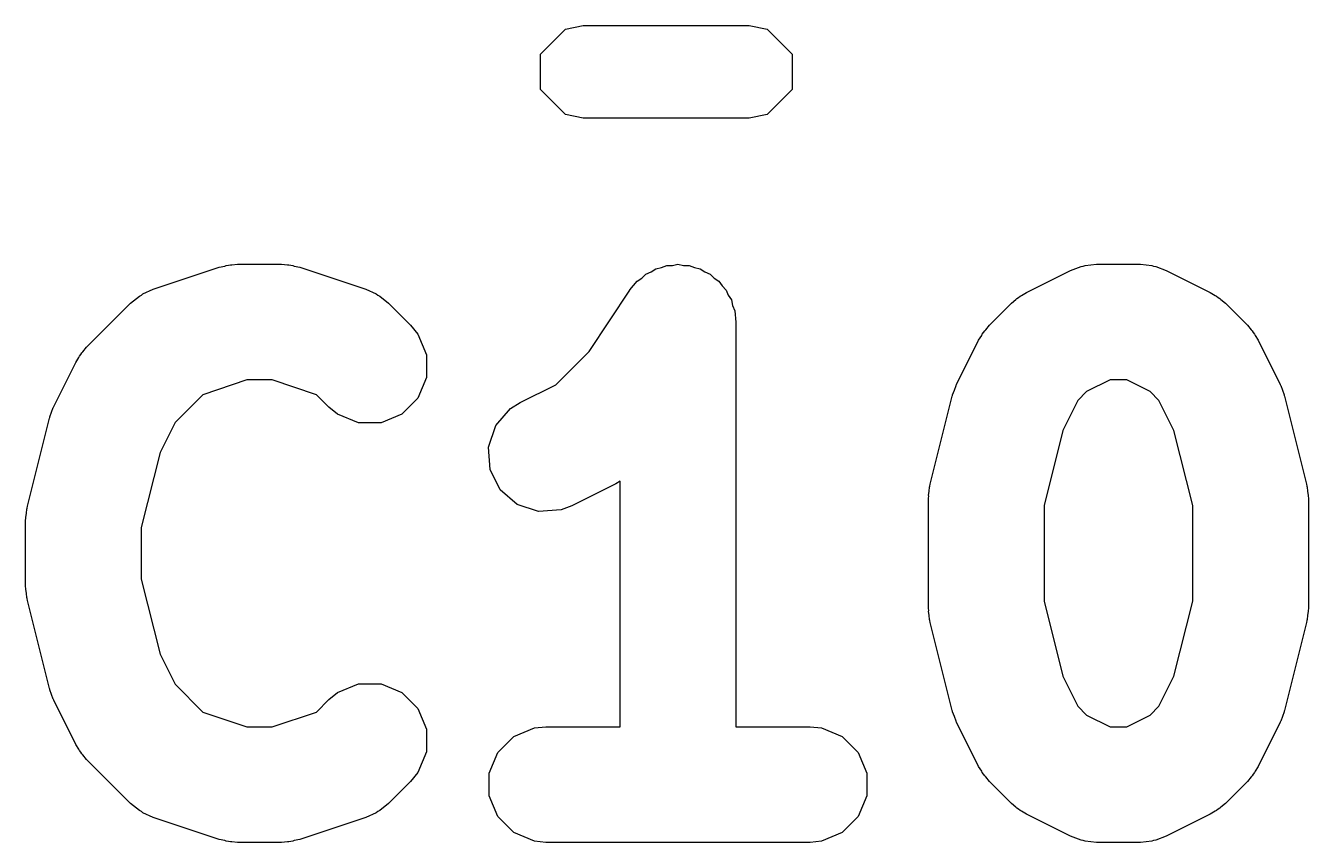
# Model space of a CAD drawing. Extents: x 53 to 255, y -141 to -27.
# Drawn here: x 120.713 to 122.377, y -115.233 to -114.174 of the extents above; entities that cross this region are included whole.
import ezdxf

# ---------------------------------------------------------------- set-up
doc = ezdxf.new("R2010")
doc.units = 0
doc.layers.add('BLACK', color=7, linetype='CONTINUOUS')

msp = doc.modelspace()

# ---------------------------------------------------------------- linework, layer by layer
at = {"layer": 'BLACK', "linetype": 'CONTINUOUS'}
for p, q in [((121.38097, -114.210605), (121.413442, -114.178133)), ((121.413442, -114.178133), (121.436403, -114.173566)), ((121.436403, -114.173566), (121.652075, -114.173566)), ((121.652075, -114.173566), (121.675036, -114.178133)), ((121.675036, -114.178133), (121.707508, -114.210605)), ((121.38097, -114.256527), (121.38097, -114.210605)), ((121.707508, -114.210605), (121.707508, -114.256527)), ((121.413442, -114.288999), (121.38097, -114.256527)), ((121.707508, -114.256527), (121.675036, -114.288999)), ((121.436403, -114.293566), (121.413442, -114.288999)), ((121.652075, -114.293566), (121.436403, -114.293566)), ((121.675036, -114.288999), (121.652075, -114.293566)), ((120.964426, -114.487102), (120.971679, -114.485452)), ((120.971679, -114.485452), (120.973511, -114.484694)), ((120.973511, -114.484694), (120.976165, -114.484432)), ((120.976165, -114.484432), (120.978763, -114.483842)), ((120.978763, -114.483842), (120.980737, -114.483982)), ((120.980737, -114.483982), (120.988143, -114.483253)), ((120.988143, -114.483253), (121.045286, -114.483253)), ((121.045286, -114.483253), (121.052691, -114.483982)), ((121.052691, -114.483982), (121.054666, -114.483842)), ((121.054666, -114.483842), (121.057263, -114.484432)), ((121.057263, -114.484432), (121.059918, -114.484694)), ((121.059918, -114.484694), (121.061749, -114.485452)), ((121.061749, -114.485452), (121.069003, -114.487102)), ((121.538079, -114.487535), (121.54494, -114.484694)), ((121.54494, -114.484694), (121.552289, -114.484694)), ((121.552289, -114.484694), (121.559494, -114.483253)), ((121.559494, -114.483253), (121.566778, -114.484694)), ((121.566778, -114.484694), (121.574204, -114.484694)), ((121.574204, -114.484694), (121.580992, -114.487505)), ((122.068888, -114.491171), (122.08262, -114.485916)), ((122.08262, -114.485916), (122.085307, -114.485725)), ((122.085307, -114.485725), (122.087797, -114.484694)), ((122.087797, -114.484694), (122.102429, -114.483253)), ((122.102429, -114.483253), (122.159572, -114.483253)), ((122.159572, -114.483253), (122.174204, -114.484694)), ((122.174204, -114.484694), (122.176693, -114.485725)), ((122.176693, -114.485725), (122.179381, -114.485916)), ((122.179381, -114.485916), (122.193113, -114.491171)), ((120.878712, -114.515673), (120.964426, -114.487102)), ((121.069003, -114.487102), (121.154716, -114.515673)), ((121.506484, -114.505275), (121.512653, -114.501143)), ((121.512653, -114.501143), (121.517904, -114.495893)), ((121.517904, -114.495893), (121.524693, -114.49308)), ((121.524693, -114.49308), (121.530799, -114.488992)), ((121.530799, -114.488992), (121.538079, -114.487535)), ((121.580992, -114.487505), (121.588201, -114.488932)), ((121.588201, -114.488932), (121.59438, -114.493051)), ((121.59438, -114.493051), (121.60124, -114.495893)), ((121.60124, -114.495893), (121.606433, -114.501086)), ((121.606433, -114.501086), (121.61255, -114.505164)), ((122.011746, -114.519742), (122.068888, -114.491171)), ((122.193113, -114.491171), (122.250256, -114.519742)), ((120.865287, -114.521667), (120.878712, -114.515673)), ((121.154716, -114.515673), (121.168142, -114.521667)), ((121.444143, -114.596186), (121.497169, -114.51665)), ((121.497169, -114.51665), (121.497201, -114.51661)), ((121.497201, -114.51661), (121.497212, -114.516585)), ((121.497212, -114.516585), (121.497268, -114.516528)), ((121.497268, -114.516528), (121.506484, -114.505275)), ((121.61255, -114.505164), (121.616683, -114.511336)), ((121.616683, -114.511336), (121.621932, -114.516585)), ((121.621932, -114.516585), (121.624743, -114.523372)), ((120.792253, -114.590934), (120.849396, -114.533791)), ((120.849396, -114.533791), (120.860761, -114.524464)), ((120.860761, -114.524464), (120.863251, -114.523432)), ((120.863251, -114.523432), (120.865287, -114.521667)), ((121.168142, -114.521667), (121.170177, -114.523432)), ((121.170177, -114.523432), (121.172668, -114.524464)), ((121.172668, -114.524464), (121.184033, -114.533791)), ((121.184033, -114.533791), (121.212605, -114.562363)), ((121.624743, -114.523372), (121.628833, -114.529479)), ((121.628833, -114.529479), (121.630289, -114.53676)), ((121.963682, -114.562363), (121.992254, -114.533791)), ((121.992254, -114.533791), (121.998004, -114.52907)), ((121.998004, -114.52907), (121.999303, -114.527574)), ((121.999303, -114.527574), (122.001557, -114.526154)), ((122.001557, -114.526154), (122.003619, -114.524463)), ((122.003619, -114.524463), (122.005451, -114.523704)), ((122.005451, -114.523704), (122.011746, -114.519742)), ((122.250256, -114.519742), (122.256555, -114.523706)), ((122.256555, -114.523706), (122.258383, -114.524464)), ((122.258383, -114.524464), (122.260439, -114.526152)), ((122.260439, -114.526152), (122.262699, -114.527574)), ((122.262699, -114.527574), (122.263998, -114.529072)), ((122.263998, -114.529072), (122.269748, -114.533791)), ((122.269748, -114.533791), (122.29832, -114.562363)), ((121.630289, -114.53676), (121.633131, -114.543621)), ((121.633131, -114.543621), (121.634556, -114.558097)), ((121.212605, -114.562363), (121.221933, -114.573728)), ((121.634556, -114.558097), (121.634572, -114.558174)), ((121.634572, -114.558174), (121.634566, -114.5582)), ((121.634566, -114.5582), (121.634572, -114.558253)), ((121.634572, -114.558253), (121.634572, -115.083253)), ((121.956043, -114.571671), (121.957465, -114.569412)), ((121.957465, -114.569412), (121.958963, -114.568112)), ((121.958963, -114.568112), (121.963682, -114.562363)), ((122.29832, -114.562363), (122.303042, -114.568116)), ((122.303042, -114.568116), (122.304537, -114.569413)), ((122.304537, -114.569413), (122.305954, -114.571664)), ((121.221933, -114.573728), (121.233131, -114.600765)), ((121.921062, -114.638998), (121.949633, -114.581855)), ((121.949633, -114.581855), (121.953597, -114.575555)), ((121.953597, -114.575555), (121.954355, -114.573728)), ((121.954355, -114.573728), (121.956043, -114.571671)), ((122.305954, -114.571664), (122.307648, -114.573728)), ((122.307648, -114.573728), (122.308407, -114.575561)), ((122.308407, -114.575561), (122.312369, -114.581855)), ((122.312369, -114.581855), (122.34094, -114.638999)), ((120.782168, -114.604126), (120.782926, -114.602299)), ((120.782926, -114.602299), (120.784614, -114.600242)), ((120.784614, -114.600242), (120.786036, -114.597983)), ((120.786036, -114.597983), (120.787534, -114.596683)), ((120.787534, -114.596683), (120.792253, -114.590934)), ((121.233131, -114.600765), (121.233131, -114.630028)), ((121.400859, -114.63947), (121.444143, -114.596186)), ((120.749633, -114.667569), (120.778204, -114.610426)), ((120.778204, -114.610426), (120.782168, -114.604126)), ((121.000312, -114.633253), (120.942943, -114.652376)), ((121.033116, -114.633253), (121.000312, -114.633253)), ((121.090486, -114.652376), (121.033116, -114.633253)), ((121.233131, -114.630028), (121.221933, -114.657064)), ((122.120134, -114.633253), (122.089714, -114.648463)), ((122.141868, -114.633253), (122.120134, -114.633253)), ((122.172287, -114.648462), (122.141868, -114.633253)), ((120.942943, -114.652376), (120.906924, -114.688394)), ((121.106539, -114.668429), (121.090486, -114.652376)), ((121.354602, -114.6626), (121.400859, -114.63947)), ((121.915807, -114.65273), (121.918134, -114.646648)), ((121.918134, -114.646648), (121.92033, -114.640503)), ((121.92033, -114.640503), (121.920652, -114.640067)), ((121.920652, -114.640067), (121.921062, -114.638998)), ((122.089714, -114.648463), (122.078353, -114.659823)), ((122.183647, -114.659822), (122.172287, -114.648462)), ((122.34094, -114.638999), (122.341348, -114.640066)), ((122.341348, -114.640066), (122.341672, -114.640503)), ((122.341672, -114.640503), (122.343873, -114.646663)), ((122.343873, -114.646663), (122.346195, -114.652731)), ((120.746705, -114.675219), (120.748901, -114.669074)), ((120.748901, -114.669074), (120.749223, -114.668638)), ((120.749223, -114.668638), (120.749633, -114.667569)), ((121.117904, -114.677757), (121.106539, -114.668429)), ((121.221933, -114.657064), (121.20124, -114.677757)), ((121.342159, -114.670433), (121.354602, -114.6626)), ((121.886811, -114.768633), (121.915383, -114.654349)), ((121.915383, -114.654349), (121.915768, -114.653269)), ((121.915768, -114.653269), (121.915807, -114.65273)), ((122.078353, -114.659823), (122.058907, -114.698717)), ((122.203093, -114.698714), (122.183647, -114.659822)), ((122.346195, -114.652731), (122.346233, -114.653269)), ((122.346233, -114.653269), (122.346619, -114.654349)), ((122.346619, -114.654349), (122.37519, -114.768634)), ((120.715382, -114.797206), (120.743954, -114.68292)), ((120.743954, -114.68292), (120.744339, -114.68184)), ((120.744339, -114.68184), (120.744378, -114.681301)), ((120.744378, -114.681301), (120.746705, -114.675219)), ((121.144941, -114.688955), (121.117904, -114.677757)), ((121.20124, -114.677757), (121.174204, -114.688955)), ((121.322986, -114.69254), (121.342159, -114.670433)), ((120.906924, -114.688394), (120.88748, -114.727284)), ((121.174204, -114.688955), (121.144941, -114.688955)), ((121.313732, -114.720302), (121.322986, -114.69254)), ((122.058907, -114.698717), (122.034572, -114.796058)), ((122.227429, -114.796057), (122.203093, -114.698714)), ((120.88748, -114.727284), (120.863143, -114.82463)), ((121.315806, -114.749492), (121.313732, -114.720302)), ((121.328894, -114.775666), (121.315806, -114.749492)), ((121.478827, -114.768192), (121.421684, -114.796764)), ((121.484572, -114.764575), (121.478827, -114.768192)), ((121.484572, -115.083253), (121.484572, -114.764575)), ((121.886435, -114.771171), (121.886811, -114.768633)), ((122.37519, -114.768634), (122.375565, -114.77117)), ((121.351001, -114.794839), (121.328894, -114.775666)), ((121.884572, -114.786824), (121.884823, -114.78427)), ((121.884661, -114.783178), (121.88547, -114.777703)), ((121.884823, -114.78427), (121.884661, -114.783178)), ((121.88547, -114.777703), (121.886013, -114.772192)), ((121.886013, -114.772192), (121.886435, -114.771171)), ((122.375565, -114.77117), (122.375988, -114.772192)), ((122.375988, -114.772192), (122.37653, -114.777704)), ((122.37653, -114.777704), (122.37734, -114.783178)), ((122.37734, -114.783178), (122.377177, -114.78427)), ((122.377177, -114.78427), (122.377429, -114.786824)), ((120.714041, -114.806276), (120.714584, -114.800764)), ((120.714584, -114.800764), (120.715006, -114.799742)), ((120.715006, -114.799742), (120.715382, -114.797206)), ((121.378763, -114.804093), (121.351001, -114.794839)), ((121.407953, -114.802019), (121.378763, -114.804093)), ((121.421684, -114.796764), (121.407953, -114.802019)), ((121.884572, -114.929682), (121.884572, -114.786824)), ((122.034572, -114.796058), (122.034572, -114.920447)), ((122.227429, -114.920448), (122.227429, -114.796057)), ((122.377429, -114.786824), (122.377429, -114.929682)), ((120.713143, -114.815396), (120.713394, -114.812842)), ((120.713143, -114.90111), (120.713143, -114.815396)), ((120.713232, -114.81175), (120.714041, -114.806276)), ((120.713394, -114.812842), (120.713232, -114.81175)), ((120.863143, -114.82463), (120.863143, -114.891875)), ((120.713394, -114.903663), (120.713143, -114.90111)), ((120.863143, -114.891875), (120.88748, -114.989221)), ((120.713232, -114.904756), (120.713394, -114.903663)), ((120.714041, -114.910229), (120.713232, -114.904756)), ((120.714584, -114.915742), (120.714041, -114.910229)), ((120.715006, -114.916763), (120.714584, -114.915742)), ((120.715382, -114.9193), (120.715006, -114.916763)), ((120.743954, -115.033586), (120.715382, -114.9193)), ((121.884823, -114.932235), (121.884572, -114.929682)), ((121.884661, -114.933328), (121.884823, -114.932235)), ((121.88547, -114.938802), (121.884661, -114.933328)), ((122.034572, -114.920447), (122.058907, -115.017788)), ((122.203093, -115.017791), (122.227429, -114.920448)), ((122.37734, -114.933328), (122.37653, -114.938801)), ((122.377429, -114.929682), (122.377177, -114.932235)), ((122.377177, -114.932235), (122.37734, -114.933328)), ((121.886013, -114.944314), (121.88547, -114.938802)), ((121.886435, -114.945334), (121.886013, -114.944314)), ((121.886811, -114.947873), (121.886435, -114.945334)), ((121.915383, -115.062157), (121.886811, -114.947873)), ((122.37519, -114.947872), (122.346619, -115.062157)), ((122.375565, -114.945335), (122.37519, -114.947872)), ((122.375988, -114.944314), (122.375565, -114.945335)), ((122.37653, -114.938801), (122.375988, -114.944314)), ((120.88748, -114.989221), (120.906924, -115.028111)), ((122.058907, -115.017788), (122.078353, -115.056682)), ((122.183647, -115.056683), (122.203093, -115.017791)), ((120.744339, -115.034665), (120.743954, -115.033586)), ((120.744378, -115.035205), (120.744339, -115.034665)), ((120.746705, -115.041286), (120.744378, -115.035205)), ((120.906924, -115.028111), (120.942943, -115.06413)), ((121.117904, -115.038749), (121.144941, -115.027551)), ((121.144941, -115.027551), (121.174204, -115.027551)), ((121.174204, -115.027551), (121.20124, -115.038749)), ((120.748901, -115.047432), (120.746705, -115.041286)), ((120.749223, -115.047867), (120.748901, -115.047432)), ((120.749633, -115.048937), (120.749223, -115.047867)), ((120.778204, -115.10608), (120.749633, -115.048937)), ((121.090486, -115.064129), (121.106539, -115.048077)), ((121.106539, -115.048077), (121.117904, -115.038749)), ((121.20124, -115.038749), (121.221933, -115.059442)), ((120.942943, -115.06413), (121.000312, -115.083253)), ((121.033116, -115.083253), (121.090486, -115.064129)), ((121.221933, -115.059442), (121.233131, -115.086478)), ((121.915768, -115.063236), (121.915383, -115.062157)), ((121.915807, -115.063776), (121.915768, -115.063236)), ((121.918134, -115.069857), (121.915807, -115.063776)), ((122.078353, -115.056682), (122.089714, -115.068043)), ((122.089714, -115.068043), (122.120134, -115.083253)), ((122.141868, -115.083253), (122.172287, -115.068043)), ((122.172287, -115.068043), (122.183647, -115.056683)), ((122.346195, -115.063775), (122.343873, -115.069842)), ((122.346233, -115.063236), (122.346195, -115.063775)), ((122.346619, -115.062157), (122.346233, -115.063236)), ((121.000312, -115.083253), (121.033116, -115.083253)), ((121.346475, -115.095893), (121.373511, -115.084694)), ((121.373511, -115.084694), (121.388143, -115.083253)), ((121.388143, -115.083253), (121.484572, -115.083253)), ((121.634572, -115.083253), (121.731, -115.083253)), ((121.731, -115.083253), (121.745632, -115.084694)), ((121.745632, -115.084694), (121.772668, -115.095893)), ((121.92033, -115.076003), (121.918134, -115.069857)), ((121.920652, -115.076438), (121.92033, -115.076003)), ((121.921062, -115.077508), (121.920652, -115.076438)), ((121.949633, -115.134651), (121.921062, -115.077508)), ((122.120134, -115.083253), (122.141868, -115.083253)), ((122.34094, -115.077507), (122.312369, -115.134651)), ((122.341348, -115.076439), (122.34094, -115.077507)), ((122.341672, -115.076003), (122.341348, -115.076439)), ((122.343873, -115.069842), (122.341672, -115.076003)), ((121.233131, -115.086478), (121.233131, -115.115741)), ((121.325783, -115.116585), (121.346475, -115.095893)), ((121.772668, -115.095893), (121.79336, -115.116585)), ((120.782168, -115.112379), (120.778204, -115.10608)), ((120.782926, -115.114207), (120.782168, -115.112379)), ((120.784614, -115.116263), (120.782926, -115.114207)), ((120.786036, -115.118523), (120.784614, -115.116263)), ((120.787534, -115.119822), (120.786036, -115.118523)), ((121.233131, -115.115741), (121.221933, -115.142778)), ((121.314584, -115.143621), (121.325783, -115.116585)), ((121.79336, -115.116585), (121.804559, -115.143621)), ((120.792253, -115.125572), (120.787534, -115.119822)), ((120.849396, -115.182715), (120.792253, -115.125572)), ((121.953597, -115.14095), (121.949633, -115.134651)), ((122.312369, -115.134651), (122.308407, -115.140944)), ((121.221933, -115.142778), (121.212605, -115.154143)), ((121.314584, -115.172885), (121.314584, -115.143621)), ((121.804559, -115.143621), (121.804559, -115.172885)), ((121.954355, -115.142778), (121.953597, -115.14095)), ((121.956043, -115.144834), (121.954355, -115.142778)), ((121.957465, -115.147094), (121.956043, -115.144834)), ((121.958963, -115.148393), (121.957465, -115.147094)), ((121.963682, -115.154143), (121.958963, -115.148393)), ((122.303042, -115.148389), (122.29832, -115.154143)), ((122.304537, -115.147093), (122.303042, -115.148389)), ((122.305954, -115.144841), (122.304537, -115.147093)), ((122.307648, -115.142778), (122.305954, -115.144841)), ((122.308407, -115.140944), (122.307648, -115.142778)), ((121.212605, -115.154143), (121.184033, -115.182715)), ((121.992254, -115.182715), (121.963682, -115.154143)), ((122.29832, -115.154143), (122.269748, -115.182715)), ((120.860761, -115.192042), (120.849396, -115.182715)), ((121.184033, -115.182715), (121.172668, -115.192042)), ((121.325783, -115.199921), (121.314584, -115.172885)), ((121.804559, -115.172885), (121.79336, -115.199921)), ((121.998004, -115.187435), (121.992254, -115.182715)), ((122.269748, -115.182715), (122.263998, -115.187433)), ((120.863251, -115.193073), (120.860761, -115.192042)), ((120.865287, -115.194839), (120.863251, -115.193073)), ((120.878712, -115.200833), (120.865287, -115.194839)), ((120.964426, -115.229404), (120.878712, -115.200833)), ((121.154716, -115.200833), (121.069003, -115.229404)), ((121.168142, -115.194839), (121.154716, -115.200833)), ((121.170177, -115.193073), (121.168142, -115.194839)), ((121.172668, -115.192042), (121.170177, -115.193073)), ((121.346475, -115.220613), (121.325783, -115.199921)), ((121.79336, -115.199921), (121.772668, -115.220613)), ((121.999303, -115.188932), (121.998004, -115.187435)), ((122.001557, -115.190351), (121.999303, -115.188932)), ((122.003619, -115.192043), (122.001557, -115.190351)), ((122.005451, -115.192801), (122.003619, -115.192043)), ((122.011746, -115.196764), (122.005451, -115.192801)), ((122.068888, -115.225335), (122.011746, -115.196764)), ((122.250256, -115.196764), (122.193113, -115.225335)), ((122.256555, -115.192799), (122.250256, -115.196764)), ((122.258383, -115.192042), (122.256555, -115.192799)), ((122.260439, -115.190353), (122.258383, -115.192042)), ((122.262699, -115.188932), (122.260439, -115.190353)), ((122.263998, -115.187433), (122.262699, -115.188932)), ((120.971679, -115.231053), (120.964426, -115.229404)), ((120.973511, -115.231812), (120.971679, -115.231053)), ((120.976165, -115.232073), (120.973511, -115.231812)), ((120.978763, -115.232664), (120.976165, -115.232073)), ((120.980737, -115.232523), (120.978763, -115.232664)), ((120.988143, -115.233253), (120.980737, -115.232523)), ((121.045286, -115.233253), (120.988143, -115.233253)), ((121.052691, -115.232523), (121.045286, -115.233253)), ((121.054666, -115.232664), (121.052691, -115.232523)), ((121.057263, -115.232073), (121.054666, -115.232664)), ((121.059918, -115.231812), (121.057263, -115.232073)), ((121.061749, -115.231053), (121.059918, -115.231812)), ((121.069003, -115.229404), (121.061749, -115.231053)), ((121.373511, -115.231812), (121.346475, -115.220613)), ((121.388143, -115.233253), (121.373511, -115.231812)), ((121.731, -115.233253), (121.388143, -115.233253)), ((121.745632, -115.231812), (121.731, -115.233253)), ((121.772668, -115.220613), (121.745632, -115.231812)), ((122.08262, -115.23059), (122.068888, -115.225335)), ((122.085307, -115.23078), (122.08262, -115.23059)), ((122.087797, -115.231812), (122.085307, -115.23078)), ((122.102429, -115.233253), (122.087797, -115.231812)), ((122.159572, -115.233253), (122.102429, -115.233253)), ((122.174204, -115.231812), (122.159572, -115.233253)), ((122.176693, -115.23078), (122.174204, -115.231812)), ((122.179381, -115.23059), (122.176693, -115.23078)), ((122.193113, -115.225335), (122.179381, -115.23059))]:
    msp.add_line(p, q, dxfattribs=at)

doc.saveas('drawing.dxf')
